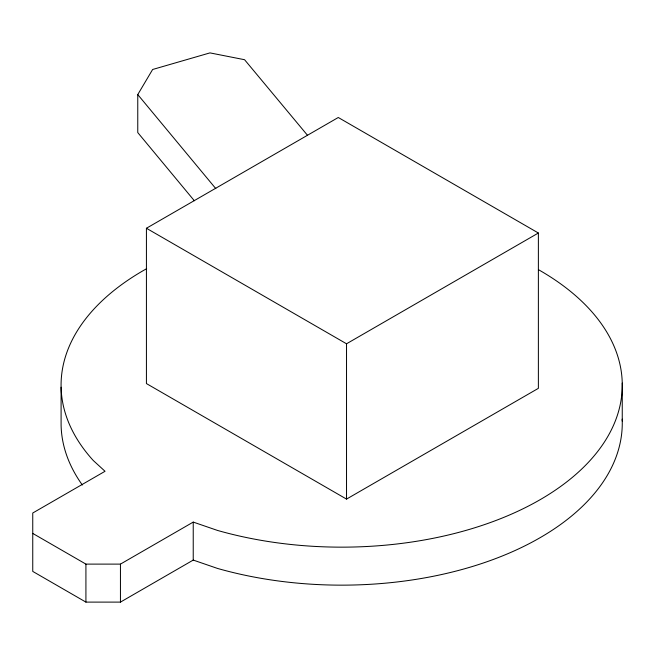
<?xml version="1.0" encoding="UTF-8"?>
<svg xmlns="http://www.w3.org/2000/svg" width="655" height="655" viewBox="0 0 655 655"><rect width="100%" height="100%" fill="white"/><g stroke="black" fill="none" stroke-linecap="round" stroke-linejoin="round"><path stroke-width="0.98" d="M194.347 200.757L137.763 132.572L137.763 94.582L152.631 69.487L209.968 52.891L244.569 59.711L307.416 135.2M146.425 228.259L338.275 117.491L538.377 233.016L538.377 388.333L346.528 499.094L146.425 383.568L146.425 228.259L346.528 343.785L538.377 233.016M32.75 533.416L85.92 564.111L120.446 564.111L193.233 522.092L217.468 530.419A280.602 162.006 0 0 0 570.382 479.01A280.602 162.006 0 0 0 538.475 269.68M146.655 268.673A280.602 162.006 0 0 0 93.297 460.531L105.037 471.281L32.75 513.012L32.75 571.406L85.92 602.109L120.446 602.109L193.233 560.082L217.468 568.417A280.602 162.006 0 0 0 622.184 419.143M137.763 94.582L215.806 188.624M622.25 383.101L622.25 421.091M346.528 343.785L346.528 499.094M193.233 522.092L193.233 560.082M120.446 564.111L120.446 602.109M85.92 564.111L85.92 602.109M61.095 387.211L61.095 425.201A280.602 162.006 0 0 0 82.342 485.011"/></g></svg>
